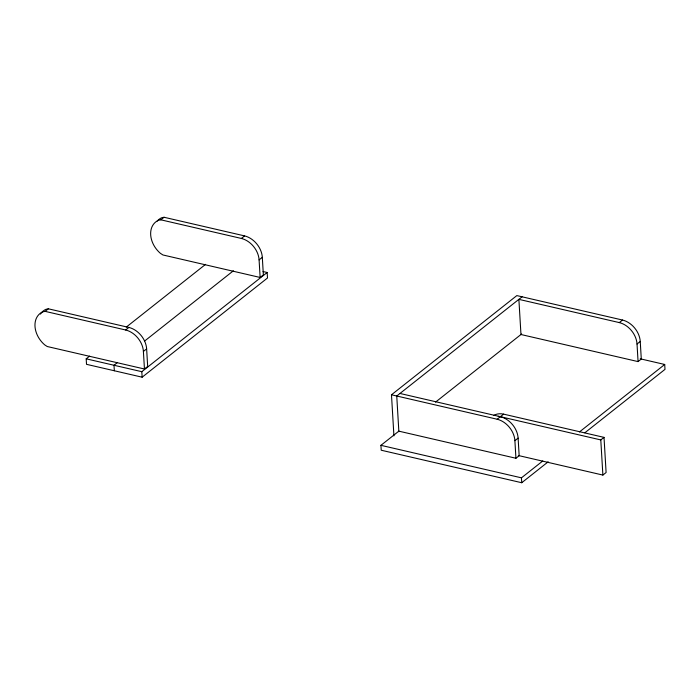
<?xml version="1.0" encoding="UTF-8"?>
<svg xmlns="http://www.w3.org/2000/svg" width="700" height="700" viewBox="0 0 700 700"><rect width="100%" height="100%" fill="white"/><g stroke="black" fill="none" stroke-linecap="round" stroke-linejoin="round"><path stroke-width="1.05" d="M45.15 311.369L48.379 308.814L128.905 327.442A19.758 14.77 51.6 0 1 146.633 348.88L147.674 366.459L144.454 369.005L47.241 346.517L44.721 344.881A21.927 16.389 51.6 0 1 42.752 311.859L45.15 311.369L125.676 329.998A19.758 14.77 51.6 0 1 143.404 351.435L144.454 369.005M160.834 219.817L164.062 217.271L244.58 235.9A19.758 14.77 51.6 0 1 262.316 257.338L263.358 274.908L260.137 277.463L162.925 254.966L160.405 253.339A21.927 16.389 51.6 0 1 158.436 220.316L160.834 219.817L241.36 238.446A19.758 14.77 51.6 0 1 259.088 259.884L260.137 277.463M263.051 271.539L267.164 272.493L267.496 277.996L142.144 377.195L86.52 364.324L86.196 358.829L89.6 356.125M126.271 327.11L205.581 264.346M125.676 329.998L128.905 327.442M241.36 238.446L244.58 235.9M117.416 362.556L114.004 365.26L114.328 370.764M144.699 340.97L233.389 270.786M143.404 351.435L146.633 348.88M259.088 259.884L262.316 257.338M86.196 358.829L141.811 371.691L267.164 272.493M393.925 435.864L391.484 394.791L516.836 295.592L622.519 320.04A19.758 14.77 51.6 0 1 640.246 341.477L641.288 359.047L638.067 361.602L520.966 334.512L518.884 299.364L619.29 322.595A19.758 14.77 51.6 0 1 637.026 344.024L638.067 361.602M522.104 296.809L396.751 396.007L398.869 431.681M548.17 461.816L521.736 482.729L381.22 450.222L380.931 445.331L398.842 431.156L515.935 458.255L519.164 455.7L518.114 438.121A19.758 14.77 51.6 0 0 500.386 416.692A19.758 14.77 51.6 0 0 498.216 416.351M435.505 402.141L521.631 333.988M391.484 394.791L497.166 419.239L503.606 414.137L604.021 437.369L606.104 472.517L602.884 475.073L518.332 455.508M619.29 322.595L622.519 320.04M515.935 458.255L514.894 440.676L518.114 438.121M637.026 344.024L640.246 341.477M380.931 445.331L521.447 477.838L542.771 460.968M579.434 431.953L664.711 364.473L665 369.364L584.841 432.793M399.98 393.461L600.793 439.924L604.021 437.369M164.062 217.271L161.665 217.761A21.927 16.389 51.6 0 0 157.255 221.034M48.379 308.814L45.981 309.312A21.927 16.389 51.6 0 0 40.469 314.081M640.229 358.803L664.711 364.473M600.793 439.924L602.884 475.073M521.447 477.838L521.736 482.729M141.811 371.691L142.144 377.195M493.657 415.476A19.758 14.77 51.6 0 1 503.606 414.137M497.166 419.239A19.758 14.77 51.6 0 1 514.894 440.676"/></g></svg>
